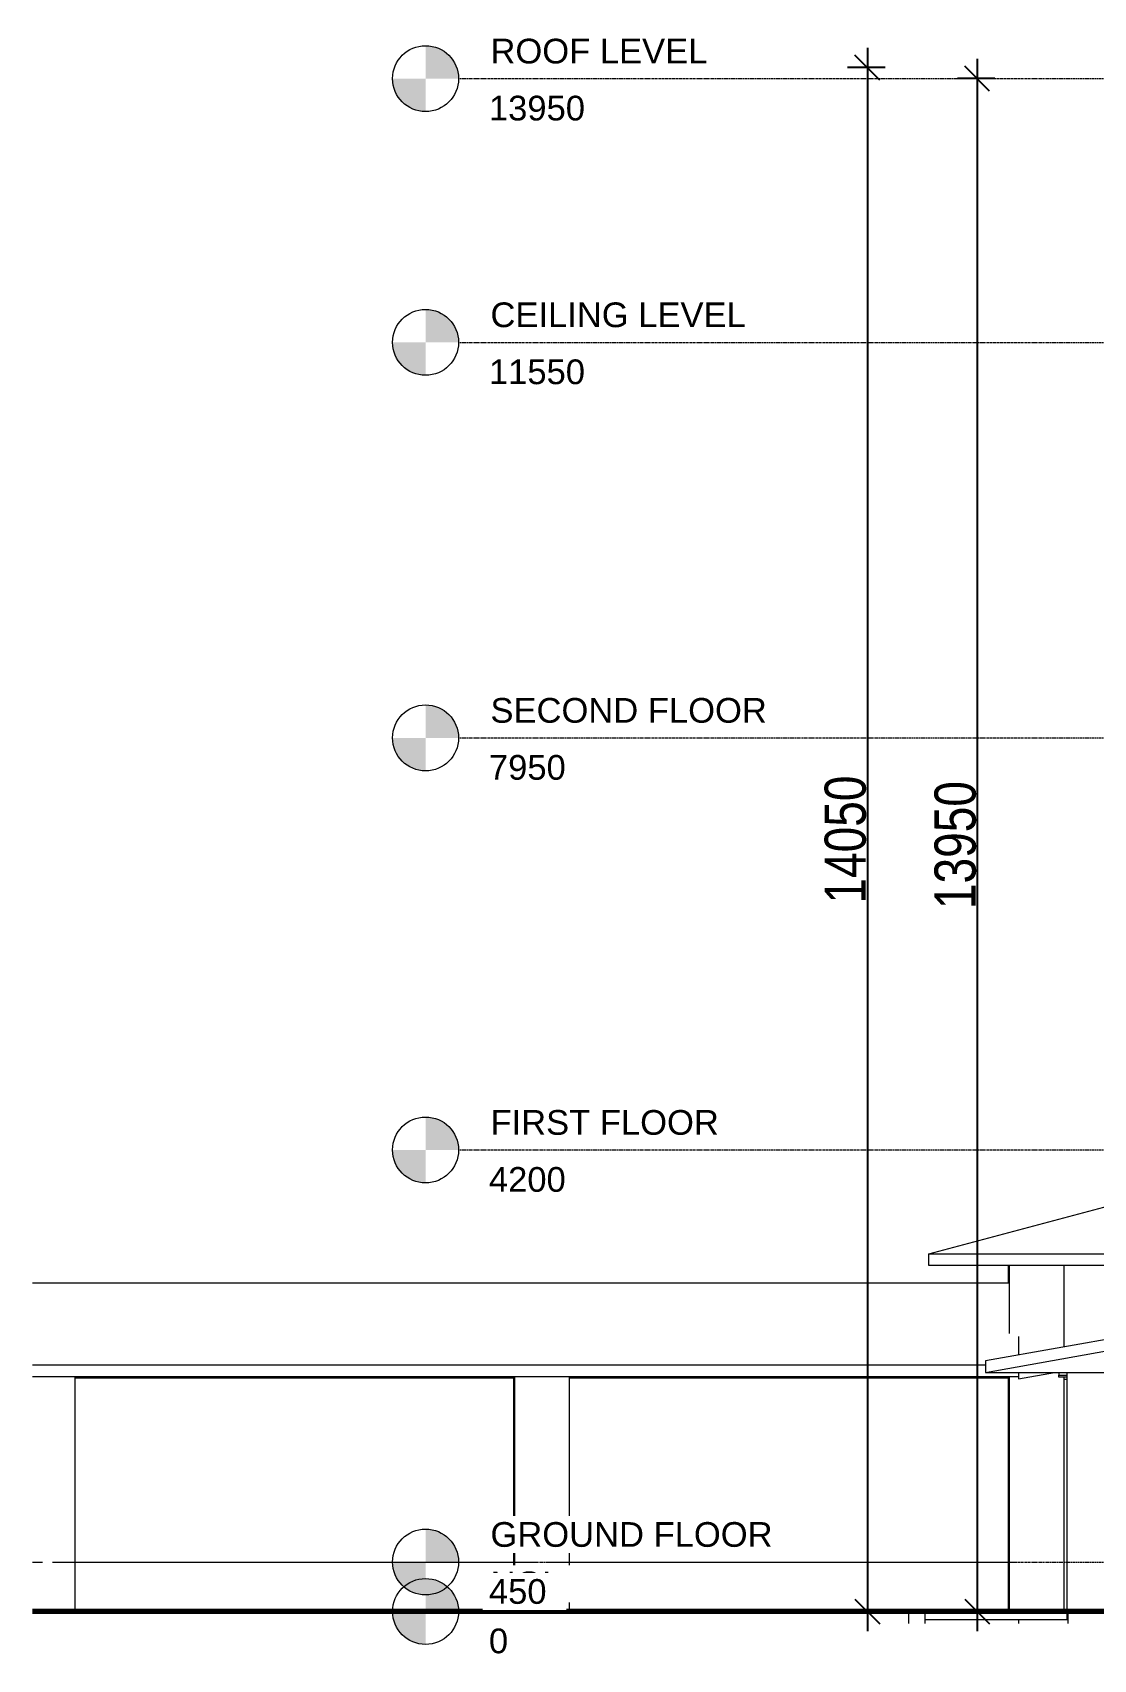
# Model space of a CAD drawing. Header units: millimetres. Extents: x -35190 to 411743, y -233114 to 23872.
# Drawn here: x 221506 to 231159, y -164308 to -149501 of the extents above; entities that cross this region are included whole.
import ezdxf

# ---------------------------------------------------------------- set-up
doc = ezdxf.new("R2010")
doc.units = ezdxf.units.MM
doc.linetypes.add('Centre', pattern=[31.75, 6.35, -4.7625, 15.875, -4.7625])
for name, color, linetype, lineweight in [('A-ANNO-DIMS', 211, 'Continuous', 9), ('A-DETL', 90, 'Continuous', 18), ('A-DETL-WIDE', 214, 'Continuous', 70), ('A-FLOR', 192, 'Continuous', 18), ('A-FLOR-LEVL', 51, 'Continuous', 18), ('A-ROOF', 132, 'Continuous', 18), ('Q-CASE', 31, 'Continuous', 18)]:
    doc.layers.add(name, color=color, linetype=linetype, lineweight=lineweight)
doc.styles.add('Arial', font='arial.ttf', dxfattribs={"height": 187.5})
doc.styles.add('Arial_3', font='arial.ttf', dxfattribs={"width": 0.8, "height": 375})
doc.dimstyles.new('main_4_5mm', dxfattribs={"dimscale": 304.8, "dimtxt": 382.597275, "dimasz": 0.738189, "dimexe": 0.590551, "dimexo": 0.0625, "dimgap": 0.024606, "dimtad": 1, "dimdec": 0, "dimzin": 0, "dimdsep": 46, "dimtxsty": 'Arial_3', "dimblk1": 'OBLIQUE', "dimblk2": 'OBLIQUE', "dimsah": 1, "dimcen": 0.09, "dimdle": 0.590551, "dimazin": 0, "dimtfac": 1, "dimtdec": 4, "dimtix": 1, "dimtmove": 0, "dimatfit": 3, "dimfxl": 0.590551, "dimfxlon": 1, "dimtvp": 1, "dimtolj": 1, "dimtzin": 0, "dimarcsym": 2})

# ---------------------------------------------------------------- blocks, each defined once
blk = doc.blocks.new('Casework 3 - Casework 3-687578-East')
at = {"layer": 'Q-CASE'}
for p, q in [((-24760, 2988), (-33647, 2988)), ((-20676, 3045), (-24975, 2280)), ((-20676, 3045), (-24975, 2280)), ((-20676, 2176), (-20676, 3045)), ((-20676, 2941), (-20676, 3045)), ((-24975, 2176), (-20676, 2941)), ((-24675, 2501), (-24675, 2333)), ((-24975, 2243), (-33647, 2243)), ((-24975, 2280), (-24975, 2176)), ((-24975, 2280), (-24975, 2176)), ((-33647, 2139), (-24675, 2139)), ((-29270, 2123), (-33260, 2123)), ((-24770, 2123), (-28760, 2123)), ((-24975, 2176), (-20676, 2176)), ((-24675, 2176), (-24675, 2117)), ((-24675, 2117), (-24349, 2176)), ((-24310, 2176), (-24310, 2150)), ((-24310, 2150), (-24229, 2150)), ((-24310, 2131), (-24310, 2150)), ((-24235, 2131), (-24310, 2131)), ((-24235, 2111), (-24260, 2111)), ((-25675, 0), (-33647, 0)), ((-25525, 0), (-25675, 0)), ((-25675, 0), (-25675, -109)), ((-25525, -109), (-25525, 0)), ((-24675, -75), (-25525, -75)), ((-24225, -75), (-24675, -75)), ((-24675, -75), (-24675, -109)), ((-24225, -109), (-24225, -75)), ((-20350, -75), (-20457, -75)), ((-20350, -109), (-20350, -75)), ((-19500, 0), (-19500, -109)), ((-19350, -109), (-19350, 0))]:
    blk.add_line(p, q, dxfattribs=at)
blk = doc.blocks.new('Casework 4 - Casework 4-774435-East')
at = {"layer": 'Q-CASE'}
for p, q in [((-24770, 3150), (-24770, 2988)), ((-24760, 3150), (-24760, 2530)), ((-24260, 2407), (-24260, 3150)), ((-21310, 3150), (-21310, 2932)), ((-21300, 3150), (-21300, 2934)), ((-20800, 3023), (-20800, 3150)), ((-33260, 0), (-33260, 2139)), ((-29270, 2139), (-29270, 0)), ((-29260, 2139), (-29260, 0)), ((-28760, 0), (-28760, 2139)), ((-24770, 2139), (-24770, 0)), ((-24760, 2139), (-24760, 0)), ((-24260, 0), (-24260, 2131)), ((-24235, 2176), (-24235, -75)), ((-23735, 0), (-23735, 2176)), ((-21310, 2176), (-21310, 0)), ((-21300, 2176), (-21300, 0)), ((-21290, 2176), (-21290, 0)), ((-20790, 150), (-20790, 2176))]:
    blk.add_line(p, q, dxfattribs=at)
blk = doc.blocks.new('Level - M_Level Head - Circle-24867-East')
at = {"layer": 'A-FLOR-LEVL', "lineweight": 9}
h = blk.add_hatch(color=256, dxfattribs=at)
edge = h.paths.add_edge_path()
edge.add_line((-30070.456877, 0), (-29770.456877, 0))
edge.add_arc((-30070.456877, 0), 300, 0, 90)
edge.add_line((-30070.456877, 300), (-30070.456877, 0))
h = blk.add_hatch(color=256, dxfattribs=at)
edge = h.paths.add_edge_path()
edge.add_line((-30070.456877, -300), (-30070.456877, 0))
edge.add_line((-30070.456877, 0), (-30370.456877, 0))
edge.add_arc((-30070.456877, 0), 300, 180, 270)
blk.add_circle((-30070.456877, 0), 300, dxfattribs=at)
blk = doc.blocks.new('_Oblique')
at = {"color": 0, "linetype": 'ByBlock', "lineweight": -2}
blk.add_line((-0.5, -0.5), (0.5, 0.5), dxfattribs=at)
blk = doc.blocks.new('*D6307')
at = {"layer": 'A-ANNO-DIMS', "color": 0, "lineweight": -2, "transparency": 16777216}
for p, q in [((230102, -149741), (230102, -164051)), ((230263, -149921), (229922, -149921)), ((229941, -163871), (230282, -163871))]:
    blk.add_line(p, q, dxfattribs=at)
at = {"layer": 'Defpoints', "color": 0, "transparency": 16777216}
for p in [(230282, -149921), (229922, -163871), (230102, -163871)]:
    blk.add_point(p, dxfattribs=at)
at = {"layer": 'A-ANNO-DIMS', "color": 0, "lineweight": -2, "transparency": 16777216, "xscale": 224.9999999999999, "yscale": 224.9999999999999, "zscale": 224.9999999999999}
for p, rotation in [((230102, -149921), 90), ((230102, -163871), 270)]:
    blk.add_blockref('_Oblique', p, dxfattribs=dict(at, rotation=rotation))
at = {"layer": 'A-ANNO-DIMS', "color": 0, "transparency": 16777216, "insert": (229903, -156896), "char_height": 375, "width": 1239.62, "attachment_point": 5, "rotation": 90, "style": 'Arial_3'}
blk.add_mtext('\\A1;13950', dxfattribs=at)
blk = doc.blocks.new('*D6313')
at = {"layer": 'A-ANNO-DIMS', "color": 0, "lineweight": -2, "transparency": 16777216}
for p, q in [((229102, -149641), (229102, -164051)), ((229263, -149821), (228922, -149821)), ((229263, -163871), (228922, -163871))]:
    blk.add_line(p, q, dxfattribs=at)
at = {"layer": 'Defpoints', "color": 0, "transparency": 16777216}
for p in [(229282, -149821), (229102, -163871), (229282, -163871)]:
    blk.add_point(p, dxfattribs=at)
at = {"layer": 'A-ANNO-DIMS', "color": 0, "lineweight": -2, "transparency": 16777216, "xscale": 224.9999999999999, "yscale": 224.9999999999999, "zscale": 224.9999999999999}
for p, rotation in [((229102, -149821), 90), ((229102, -163871), 270)]:
    blk.add_blockref('_Oblique', p, dxfattribs=dict(at, rotation=rotation))
at = {"layer": 'A-ANNO-DIMS', "color": 0, "transparency": 16777216, "insert": (228903, -156846), "char_height": 375, "width": 1239.62, "attachment_point": 5, "rotation": 90, "style": 'Arial_3'}
blk.add_mtext('\\A1;14050', dxfattribs=at)

msp = doc.modelspace()

# ---------------------------------------------------------------- linework, layer by layer
at = {"layer": 'A-DETL'}
for p, q in [((221506.4, -163420.9), (221598.3, -163420.9)), ((221687, -163420.9), (226098.3, -163420.9)), ((221892.6, -163420.9), (225882.6, -163420.9)), ((226187, -163420.9), (229552.6, -163420.9)), ((226392.6, -163420.9), (229552.6, -163420.9)), ((229552.6, -163420.9), (230452.6, -163420.9)), ((229552.6, -163420.9), (230383.8, -163420.9))]:
    msp.add_line(p, q, dxfattribs=at)
at = {"layer": 'A-DETL-WIDE'}
msp.add_line((282024.9, -163870.9), (221506.4, -163870.9), dxfattribs=at)
at = {"layer": 'A-FLOR'}
for p, q in [((229627.6, -163870.9), (230598.3, -163870.9)), ((230687, -163870.9), (230917.6, -163870.9)), ((230927.6, -163870.9), (231123.3, -163870.9)), ((230927.6, -163870.9), (230927.6, -163979.7))]:
    msp.add_line(p, q, dxfattribs=at)
at = {"layer": 'A-FLOR-LEVL', "linetype": 'Centre', "lineweight": 9}
for p, q in [((225382.5, -149920.9), (282220.2, -149920.9)), ((225382.5, -152320.9), (282220.2, -152320.9)), ((225382.5, -155920.9), (282220.2, -155920.9)), ((225382.5, -159670.9), (282220.2, -159670.9)), ((225382.5, -163870.9), (282220.2, -163870.9))]:
    msp.add_line(p, q, dxfattribs=at)
at = {"layer": 'A-ROOF'}
for p, q in [((229660.4, -160617.3), (232360.4, -159893.9)), ((229660.4, -160617.3), (234464.6, -160617.3)), ((229660.4, -160720.9), (229660.4, -160617.3)), ((234464.6, -160720.9), (229660.4, -160720.9))]:
    msp.add_line(p, q, dxfattribs=at)

# ---------------------------------------------------------------- block references
at = {"layer": 'A-FLOR-LEVL', "lineweight": 9}
for p in [(255153, -149920.9), (255153, -152320.9), (255153, -155920.9), (255153, -159670.9), (255153, -163420.9), (255153, -163870.9)]:
    msp.add_blockref('Level - M_Level Head - Circle-24867-East', p, dxfattribs=at)
at = {"layer": 'Q-CASE'}
for name in ['Casework 4 - Casework 4-774435-East', 'Casework 3 - Casework 3-687578-East']:
    msp.add_blockref(name, (255153, -163870.9), dxfattribs=at)

# ---------------------------------------------------------------- texts
at = {"layer": 'A-FLOR-LEVL', "lineweight": 9, "char_height": 225, "attachment_point": 1, "style": 'Arial', "bg_fill": 3, "box_fill_scale": 1.25, "bg_fill_color": 256, "bg_fill_true_color": 13158600, "bg_fill_transparency": 0}
for s, insert, width in [('ROOF LEVEL', (225672.9, -149557.6), 2429.113), ('13950', (225658.9, -150076.4), 1082.278), ('CEILING LEVEL', (225672.9, -151957.6), 2862.024), ('11550', (225658.9, -152476.4), 1082.278), ('SECOND FLOOR', (225672.9, -155557.6), 3084.493), ('7950', (225658.9, -156076.4), 865.822), ('FIRST FLOOR', (225672.9, -159307.6), 2555.379), ('4200', (225658.9, -159826.4), 865.822)]:
    msp.add_mtext(s, dxfattribs=dict(at, insert=insert, width=width))

# ---------------------------------------------------------------- dimensions: what is measured, and where the dimension line sits
at = {"layer": 'A-ANNO-DIMS'}
dim = msp.add_linear_dim(base=(230102, -163870.9), p1=(230282, -149920.9), p2=(229922, -163870.9), angle=90, dimstyle='main_4_5mm', override={"dimpost": '<>', "dimfxl": 13954.644388}, dxfattribs=at)
dim.commit()
dim.dimension.update_dxf_attribs({"geometry": '*D6307', "text_midpoint": (229902.9, -156895.9)})

# ---------------------------------------------------------------- next in the draw order: texts
at = {"layer": 'A-FLOR-LEVL', "lineweight": 9, "char_height": 225, "attachment_point": 1, "style": 'Arial', "bg_fill": 3, "box_fill_scale": 1.25, "bg_fill_color": 256, "bg_fill_true_color": 13158600, "bg_fill_transparency": 0}
for s, insert, width in [('GROUND FLOOR', (225672.9, -163057.6), 3144.619), ('NGL', (225672.9, -163507.6), 793.671), ('0', (225658.9, -164026.4), 216.456)]:
    msp.add_mtext(s, dxfattribs=dict(at, insert=insert, width=width))

# ---------------------------------------------------------------- next in the draw order: linework, layer by layer
at = {"layer": 'A-FLOR-LEVL', "linetype": 'Centre', "lineweight": 9}
msp.add_line((225382.5, -163420.9), (281267.7, -163420.9), dxfattribs=at)

# ---------------------------------------------------------------- next in the draw order: texts
at = {"layer": 'A-FLOR-LEVL', "lineweight": 9, "insert": (225658.9, -163576.4), "char_height": 225, "width": 649.367, "attachment_point": 1, "style": 'Arial', "bg_fill": 3, "box_fill_scale": 1.25, "bg_fill_color": 256, "bg_fill_true_color": 13158600, "bg_fill_transparency": 0}
msp.add_mtext('450', dxfattribs=at)

# ---------------------------------------------------------------- next in the draw order: dimensions: what is measured, and where the dimension line sits
at = {"layer": 'A-ANNO-DIMS'}
dim = msp.add_linear_dim(base=(229102, -163870.9), p1=(229282, -149820.9), p2=(229282, -163870.9), angle=90, dimstyle='main_4_5mm', override={"dimpost": '<>', "dimfxl": 14050}, dxfattribs=at)
dim.commit()
dim.dimension.update_dxf_attribs({"geometry": '*D6313', "text_midpoint": (228903.1, -156845.9)})

doc.saveas('drawing.dxf')
